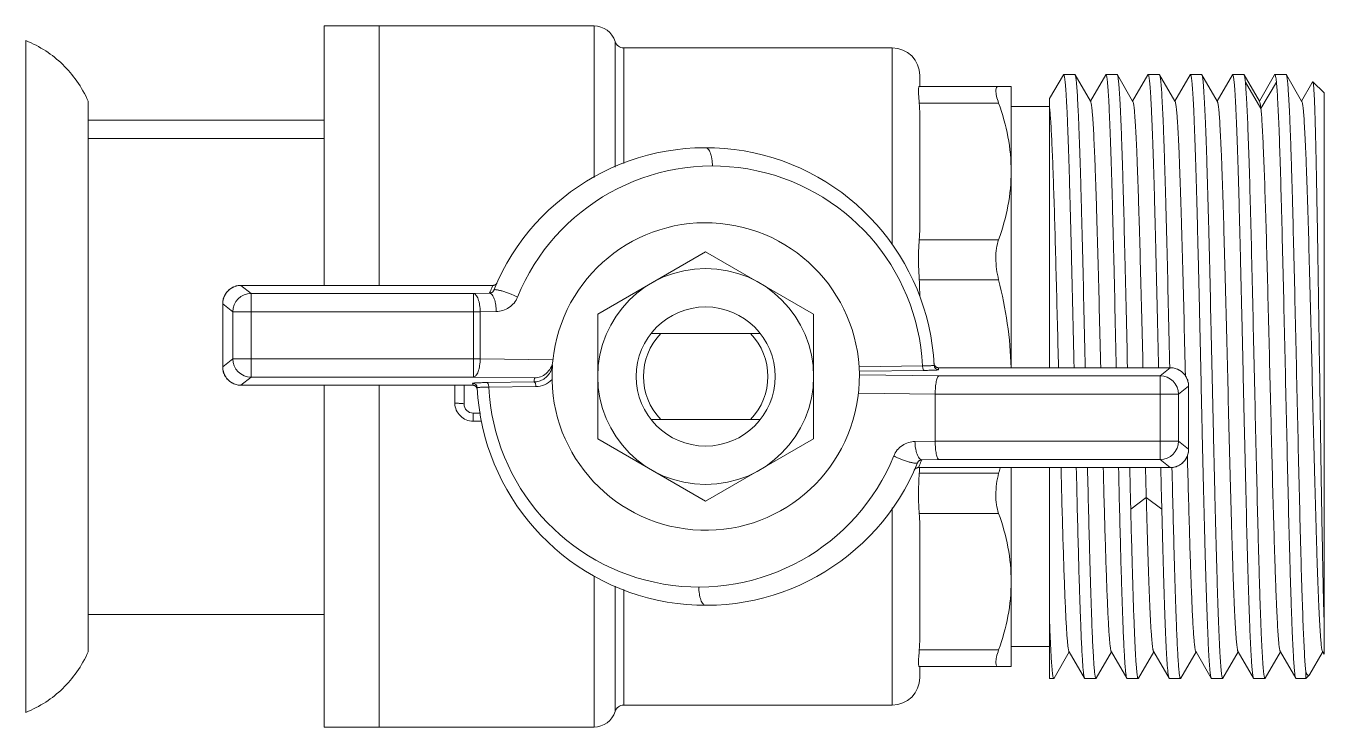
# Model space of a CAD drawing. Header units: millimetres. Extents: x 206 to 1899, y -454 to 296.
# Drawn here: x 659.373 to 663.807, y 51.866 to 54.26 of the extents above; entities that cross this region are included whole.
import ezdxf

# ---------------------------------------------------------------- set-up
doc = ezdxf.new("R2010")
doc.units = ezdxf.units.MM
doc.layers.add('细实线', color=7, linetype='Continuous', lineweight=15)

msp = doc.modelspace()

# ---------------------------------------------------------------- linework, layer by layer
at = {"layer": '细实线', "linetype": 'Continuous', "lineweight": 9}
for p, q in [((660.3914, 54.2596), (661.3133, 54.2596)), ((660.3914, 54.2596), (660.3914, 53.3739)), ((660.5789, 54.2596), (660.5789, 53.3739)), ((661.3133, 53.7423), (661.3133, 54.2596)), ((659.3727, 51.9159), (659.3727, 54.2096)), ((661.385, 53.778), (661.385, 54.2067)), ((661.4149, 54.1846), (662.3321, 54.1846)), ((661.4149, 54.1846), (661.4149, 53.7899)), ((662.3321, 53.5122), (662.3321, 54.1846)), ((662.4258, 54.0909), (662.4258, 54.0534)), ((662.9168, 54.0932), (662.8696, 54.0115)), ((662.9168, 54.0932), (662.9176, 54.094)), ((662.9176, 54.094), (662.9559, 54.094)), ((662.9567, 54.0932), (662.9559, 54.094)), ((663.0089, 54.003), (662.9567, 54.0932)), ((663.0611, 54.0932), (663.0089, 54.003)), ((663.0611, 54.0932), (663.062, 54.094)), ((663.062, 54.094), (663.1002, 54.094)), ((663.1011, 54.0932), (663.1002, 54.094)), ((663.1532, 54.003), (663.1011, 54.0932)), ((663.2054, 54.0932), (663.1532, 54.003)), ((663.2054, 54.0932), (663.2063, 54.094)), ((663.2063, 54.094), (663.2445, 54.094)), ((663.2454, 54.0932), (663.2445, 54.094)), ((663.2975, 54.003), (663.2454, 54.0932)), ((663.3497, 54.0932), (663.2975, 54.003)), ((663.3497, 54.0932), (663.3506, 54.094)), ((663.3506, 54.094), (663.3888, 54.094)), ((663.3897, 54.0932), (663.3888, 54.094)), ((663.4418, 54.003), (663.3897, 54.0932)), ((663.494, 54.0932), (663.4418, 54.003)), ((663.494, 54.0932), (663.4949, 54.094)), ((663.4949, 54.094), (663.5331, 54.094)), ((663.534, 54.0932), (663.5331, 54.094)), ((663.5862, 54.003), (663.534, 54.0932)), ((663.5914, 53.9779), (663.5383, 54.0674)), ((663.6383, 54.0932), (663.5862, 54.003)), ((663.6444, 54.0674), (663.5914, 53.9779)), ((663.6383, 54.0932), (663.6392, 54.094)), ((663.6392, 54.094), (663.6774, 54.094)), ((663.6783, 54.0932), (663.6774, 54.094)), ((663.7305, 54.003), (663.6783, 54.0932)), ((663.7657, 54.0639), (663.7305, 54.003)), ((663.7687, 54.0691), (663.7657, 54.0639)), ((663.7687, 54.0691), (663.7693, 54.0693)), ((663.8071, 54.0315), (663.7693, 54.0693)), ((662.4244, 54.0534), (662.7383, 54.0534)), ((662.7383, 54.0534), (662.7383, 53.0926)), ((662.8696, 53.0926), (662.8696, 54.0115)), ((663.8071, 54.0315), (663.8071, 52.1149)), ((659.5852, 54.0033), (659.5852, 52.1221)), ((662.6955, 53.9965), (662.4244, 53.9965)), ((662.7383, 53.9846), (662.8696, 53.9846)), ((663.0099, 54.0013), (663.0089, 54.003)), ((663.1542, 54.0013), (663.1532, 54.003)), ((663.2985, 54.0013), (663.2975, 54.003)), ((663.4428, 54.0013), (663.4418, 54.003)), ((663.5871, 54.0013), (663.5862, 54.003)), ((663.7314, 54.0013), (663.7305, 54.003)), ((660.3914, 53.9377), (659.5852, 53.9377)), ((662.4258, 53.9578), (662.4258, 53.5687)), ((660.3914, 53.8752), (659.5852, 53.8752)), ((662.6955, 53.5299), (662.4244, 53.5299)), ((661.3258, 53.2756), (661.6946, 53.4885)), ((661.6946, 53.4885), (662.0633, 53.2756)), ((662.6955, 53.3927), (662.4244, 53.3927)), ((660.9678, 53.3739), (660.1072, 53.3739)), ((660.1072, 53.3738), (660.1072, 53.3739)), ((660.9677, 53.3738), (660.1072, 53.3738)), ((660.1072, 53.3738), (660.1419, 53.3461)), ((660.1419, 53.3461), (660.9012, 53.3461)), ((660.1419, 53.3461), (660.1419, 53.0606)), ((660.9012, 53.3461), (660.9562, 53.3469)), ((660.9012, 53.0606), (660.9012, 53.3461)), ((660.9562, 53.3469), (660.9567, 53.348)), ((660.964, 53.3653), (660.9677, 53.3738)), ((660.9677, 53.3738), (660.9678, 53.3739)), ((660.982, 53.3831), (660.982, 53.3831)), ((660.0447, 53.3114), (660.0447, 53.3114)), ((660.0794, 53.2836), (660.0447, 53.3114)), ((660.0447, 53.3114), (660.0447, 53.0953)), ((660.0447, 53.3114), (660.0447, 53.0953)), ((660.0794, 53.2836), (660.9245, 53.2836)), ((660.0794, 53.1231), (660.0794, 53.2836)), ((660.9795, 53.2844), (660.9245, 53.2836)), ((660.9245, 53.2836), (660.9245, 53.1231)), ((661.3258, 52.8498), (661.3258, 53.2756)), ((662.0633, 53.2756), (662.0633, 52.8498)), ((661.8812, 53.2096), (661.5079, 53.2096)), ((660.0447, 53.0953), (660.0794, 53.1231)), ((660.0447, 53.0953), (660.0447, 53.0953)), ((660.0794, 53.1231), (660.9245, 53.1231)), ((660.9245, 53.1231), (661.1726, 53.1196)), ((662.2185, 53.0961), (662.4356, 53.0992)), ((662.4414, 53.0836), (662.2193, 53.0804)), ((662.476, 53.1015), (662.4745, 53.1073)), ((662.4745, 53.1073), (662.4745, 53.1073)), ((663.2819, 53.0926), (662.4901, 53.0926)), ((663.2819, 53.0926), (662.4901, 53.0926)), ((662.4901, 53.0926), (662.4901, 53.0926)), ((663.2472, 53.0648), (663.2819, 53.0926)), ((663.2819, 53.0926), (663.2819, 53.0926)), ((660.1419, 53.0606), (660.1072, 53.0329)), ((660.9012, 53.0606), (660.1419, 53.0606)), ((661.1099, 53.0577), (660.9012, 53.0606)), ((660.9478, 53.042), (661.1087, 53.0442)), ((662.2195, 53.0686), (662.4907, 53.0648)), ((662.4907, 53.0648), (663.2472, 53.0648)), ((663.2472, 52.7794), (663.2472, 53.0648)), ((660.1072, 53.0329), (660.899, 53.0329)), ((660.1072, 53.0329), (660.899, 53.0329)), ((660.1072, 53.0329), (660.1072, 53.0329)), ((660.3914, 53.0329), (660.3914, 51.8659)), ((660.5789, 53.0329), (660.5789, 51.8659)), ((660.838, 52.9714), (660.838, 53.0329)), ((660.8692, 53.0329), (660.8692, 52.969)), ((660.899, 53.0329), (660.899, 53.0329)), ((660.9131, 53.0239), (660.9146, 53.0182)), ((660.9146, 53.0181), (660.9146, 53.0181)), ((661.1145, 53.0286), (660.9536, 53.0263)), ((662.4787, 53.0022), (662.2165, 53.0059)), ((663.3097, 53.0024), (662.4787, 53.0024)), ((662.4787, 53.0022), (662.4787, 52.842)), ((663.3444, 53.0301), (663.3097, 53.0024)), ((663.3097, 53.0024), (663.3097, 52.8418)), ((663.3444, 53.0301), (663.3444, 53.0301)), ((663.3444, 52.8141), (663.3444, 53.0301)), ((663.3444, 52.8141), (663.3444, 53.0301)), ((660.9005, 52.9377), (660.9249, 52.9377)), ((660.9005, 52.9377), (660.9005, 52.9105)), ((660.9283, 52.9105), (660.9005, 52.9105)), ((661.5079, 52.9159), (661.8812, 52.9159)), ((661.6946, 52.6369), (661.3258, 52.8498)), ((662.0633, 52.8498), (661.6946, 52.6369)), ((662.4097, 52.841), (662.4787, 52.842)), ((662.4787, 52.8418), (663.3097, 52.8418)), ((663.3097, 52.8418), (663.3444, 52.8141)), ((663.3444, 52.8141), (663.3444, 52.8141)), ((662.4329, 52.7786), (662.4324, 52.7775)), ((662.4907, 52.7794), (662.4329, 52.7786)), ((663.2472, 52.7794), (662.4907, 52.7794)), ((663.2819, 52.7516), (663.2472, 52.7794)), ((662.4071, 52.7424), (662.4071, 52.7424)), ((662.4252, 52.7602), (662.4214, 52.7516)), ((662.4214, 52.7516), (663.2819, 52.7516)), ((662.4214, 52.7516), (663.2819, 52.7516)), ((662.4214, 52.7516), (662.4214, 52.7516)), ((662.4244, 52.7328), (662.6955, 52.7328)), ((662.4252, 52.7515), (662.4252, 52.7507)), ((662.4252, 52.7515), (662.4252, 52.7507)), ((662.7383, 52.7516), (662.7383, 52.0721)), ((662.8696, 52.0315), (662.8696, 52.7516)), ((663.2819, 52.7516), (663.2819, 52.7516)), ((663.1997, 52.65), (663.1467, 52.6097)), ((663.2528, 52.6097), (663.1997, 52.65)), ((662.3321, 51.9409), (662.3321, 52.6146)), ((662.6955, 52.5955), (662.4244, 52.5955)), ((662.4258, 52.5568), (662.4258, 52.1677)), ((661.3133, 51.8659), (661.3133, 52.3811)), ((661.385, 51.9188), (661.385, 52.3472)), ((661.4149, 52.3355), (661.4149, 51.9409)), ((659.5852, 52.2502), (660.3914, 52.2502)), ((662.6955, 52.129), (662.4244, 52.129)), ((662.8696, 52.1409), (662.7383, 52.1409)), ((662.8732, 52.1385), (662.873, 52.1407)), ((662.8846, 52.0323), (662.9368, 52.1225)), ((662.9358, 52.1242), (662.9368, 52.1225)), ((662.9368, 52.1225), (662.9889, 52.0323)), ((663.0289, 52.0323), (663.0811, 52.1225)), ((663.0801, 52.1242), (663.0811, 52.1225)), ((663.0811, 52.1225), (663.1332, 52.0323)), ((663.1732, 52.0323), (663.2254, 52.1225)), ((663.2244, 52.1242), (663.2254, 52.1225)), ((663.2254, 52.1225), (663.2775, 52.0323)), ((663.3175, 52.0323), (663.3697, 52.1225)), ((663.3687, 52.1242), (663.3697, 52.1225)), ((663.3697, 52.1225), (663.4218, 52.0323)), ((663.4618, 52.0323), (663.514, 52.1225)), ((663.513, 52.1242), (663.514, 52.1225)), ((663.514, 52.1225), (663.5662, 52.0323)), ((663.6062, 52.0323), (663.6583, 52.1225)), ((663.6573, 52.1242), (663.6583, 52.1225)), ((663.6583, 52.1225), (663.7105, 52.0323)), ((663.7586, 52.0463), (663.8004, 52.1187)), ((663.8004, 52.1187), (663.8026, 52.1225)), ((663.8017, 52.1242), (663.8071, 52.1149)), ((662.7383, 52.0721), (662.4244, 52.0721)), ((662.4258, 52.0721), (662.4258, 52.0346)), ((662.8696, 52.0315), (662.8837, 52.0315)), ((662.8846, 52.0323), (662.8837, 52.0315)), ((662.9889, 52.0323), (662.9898, 52.0315)), ((663.028, 52.0315), (662.9898, 52.0315)), ((663.0289, 52.0323), (663.028, 52.0315)), ((663.1332, 52.0323), (663.1341, 52.0315)), ((663.1723, 52.0315), (663.1341, 52.0315)), ((663.1732, 52.0323), (663.1723, 52.0315)), ((663.2775, 52.0323), (663.2784, 52.0315)), ((663.3166, 52.0315), (663.2784, 52.0315)), ((663.3175, 52.0323), (663.3166, 52.0315)), ((663.4218, 52.0323), (663.4227, 52.0315)), ((663.461, 52.0315), (663.4227, 52.0315)), ((663.4618, 52.0323), (663.461, 52.0315)), ((663.5662, 52.0323), (663.567, 52.0315)), ((663.6053, 52.0315), (663.567, 52.0315)), ((663.6062, 52.0323), (663.6053, 52.0315)), ((663.7105, 52.0323), (663.7114, 52.0315)), ((663.7114, 52.0315), (663.7446, 52.0315)), ((663.7446, 52.0315), (663.7446, 52.0561)), ((663.7564, 52.0434), (663.7446, 52.0315)), ((663.7586, 52.0463), (663.7564, 52.0434)), ((662.3321, 51.9409), (661.4149, 51.9409)), ((660.3914, 51.8659), (661.3133, 51.8659))]:
    msp.add_line(p, q, dxfattribs=at)
for points in [[(660.1072, 53.3739), (660.0987, 53.3733), (660.0833, 53.3691), (660.0693, 53.3611), (660.0578, 53.3497), (660.0497, 53.3358), (660.0454, 53.3204), (660.0447, 53.3114)], [(660.982, 53.3831), (660.9785, 53.3782), (660.9734, 53.3749), (660.9678, 53.3739)], [(660.0447, 53.0953), (660.0453, 53.0869), (660.0494, 53.0715), (660.0575, 53.0575), (660.0689, 53.046), (660.0828, 53.0378), (660.0981, 53.0335), (660.1072, 53.0329)], [(662.4901, 53.0926), (662.4846, 53.0936), (662.4795, 53.0968), (662.476, 53.1015)], [(663.3444, 53.0301), (663.3438, 53.0386), (663.3397, 53.054), (663.3316, 53.068), (663.3203, 53.0795), (663.3064, 53.0876), (663.291, 53.092), (663.2819, 53.0926)], [(660.899, 53.0329), (660.9045, 53.0318), (660.9096, 53.0287), (660.9131, 53.0239)], [(663.2819, 52.7516), (663.2904, 52.7522), (663.3058, 52.7563), (663.3198, 52.7644), (663.3313, 52.7758), (663.3394, 52.7897), (663.3438, 52.805), (663.3444, 52.8141)], [(662.4071, 52.7424), (662.4106, 52.7473), (662.4157, 52.7505), (662.4214, 52.7516)]]:
    msp.add_lwpolyline(points, dxfattribs=at)
for radius in [0.3688, 0.2375]:
    msp.add_circle((661.6946, 53.0627), radius, dxfattribs=at)
for centre, radius, start, end in [((661.3133, 54.1846), 0.075, 17.1046, 90), ((661.4149, 54.2159), 0.0312, 197.1046, 270), ((662.3321, 54.0909), 0.0938, 0, 90), ((661.6946, 53.0627), 0.7812, 2.8027, 157.8184), ((661.7178, 53.0627), 0.7188, 2.9055, 157.8183), ((661.6946, 53.0627), 0.525, 175.5961, 174.2452), ((660.1072, 53.3114), 0.0624, 146.4884, 153.1506), ((660.1074, 53.3112), 0.0627, 138.2686, 146.4826), ((660.1071, 53.3114), 0.0624, 131.5333, 138.259), ((660.1074, 53.3112), 0.0627, 123.3524, 131.5249), ((660.1072, 53.3114), 0.0624, 116.5983, 123.3455), ((660.1073, 53.3112), 0.0626, 108.4489, 116.5905), ((660.142, 53.2835), 0.0626, 90.1139, 179.9072), ((660.1072, 53.3115), 0.0624, 101.6606, 108.4375), ((660.1073, 53.3111), 0.0628, 90.073, 101.6579), ((661.6945, 53.0471), 0.7968, 156.4675, 157.8185), ((660.9677, 53.3895), 0.0157, 270.0226, 281.6998), ((660.9677, 53.3896), 0.0157, 281.6652, 291.3687), ((660.1075, 53.3113), 0.0628, 168.0407, 179.9267), ((660.1071, 53.3114), 0.0624, 161.4085, 168.0359), ((660.1073, 53.3113), 0.0626, 153.1593, 161.3984), ((661.6946, 53.0627), 0.2122, 136.1959, 223.8041), ((661.6946, 53.0627), 0.2122, 316.1959, 43.8041), ((660.1075, 53.0954), 0.0628, 180.0732, 191.7176), ((660.1071, 53.0953), 0.0624, 191.7205, 198.3667), ((660.142, 53.1232), 0.0626, 180.0928, 269.8862), ((661.1078, 53.108), 0.0635, 334.9398, 355.5451), ((662.4905, 53.1017), 0.0156, 182.8203, 270.0215), ((662.49, 53.1081), 0.0155, 204.9163, 208.5376), ((662.4902, 53.1083), 0.0157, 208.5912, 227.0456), ((662.4901, 53.1082), 0.0156, 227.1155, 231.9619), ((662.4902, 53.1083), 0.0157, 231.9797, 248.9418), ((662.4902, 53.1084), 0.0158, 249.0602, 262.2297), ((662.4901, 53.1082), 0.0156, 262.2128, 269.9791), ((661.6949, 53.0471), 0.7966, 2.8024, 3.2716), ((663.2818, 53.0298), 0.0628, 78.098, 89.9269), ((663.2819, 53.0302), 0.0624, 71.3352, 78.0934), ((663.2818, 53.03), 0.0626, 63.1933, 71.3252), ((663.2819, 53.0301), 0.0624, 56.4475, 63.1846), ((663.2817, 53.0299), 0.0627, 48.2662, 56.4417), ((660.1073, 53.0954), 0.0626, 198.3781, 206.6263), ((660.1072, 53.0953), 0.0624, 206.6342, 213.3057), ((660.1074, 53.0955), 0.0627, 213.3126, 221.5229), ((660.1071, 53.0953), 0.0624, 221.5313, 228.2566), ((660.1074, 53.0956), 0.0627, 228.2662, 236.4417), ((660.1072, 53.0953), 0.0624, 236.4475, 243.1846), ((660.1073, 53.0955), 0.0626, 243.1933, 251.3252), ((660.1072, 53.0952), 0.0624, 251.3352, 258.0934), ((660.8986, 53.0238), 0.0156, 2.8176, 90.0215), ((661.6942, 53.0783), 0.7966, 182.7997, 183.2716), ((661.6946, 53.0003), 0.5875, 174.3896, 175.7118), ((663.2471, 53.0023), 0.0626, 0.0928, 89.8862), ((663.282, 53.0302), 0.0624, 41.5313, 48.2566), ((663.2817, 53.03), 0.0627, 33.3126, 41.5229), ((663.2819, 53.0301), 0.0624, 26.6342, 33.3057), ((663.2818, 53.0301), 0.0626, 18.3781, 26.6263), ((663.282, 53.0301), 0.0624, 11.7205, 18.3667), ((663.2816, 53.0301), 0.0628, 0.0732, 11.7176), ((660.1073, 53.0956), 0.0628, 258.098, 269.9269), ((660.899, 53.0173), 0.0156, 82.2128, 89.9791), ((660.899, 53.0171), 0.0158, 69.0602, 82.2297), ((660.899, 53.0172), 0.0157, 51.9797, 68.9418), ((660.899, 53.0173), 0.0156, 47.1155, 51.9619), ((660.8989, 53.0172), 0.0157, 28.5912, 47.0456), ((660.8991, 53.0173), 0.0155, 25.1929, 28.5373), ((661.6946, 53.0627), 0.7812, 182.8, 337.8159), ((661.6714, 53.0627), 0.7188, 182.9024, 337.8157), ((660.9005, 52.969), 0.0312, 180, 270), ((663.2471, 52.8419), 0.0626, 270.1139, 359.9072), ((663.2816, 52.8142), 0.0628, 348.0407, 359.9267), ((661.6946, 53.0783), 0.7968, 336.4666, 337.8159), ((663.282, 52.814), 0.0624, 311.5333, 318.259), ((663.2817, 52.8143), 0.0627, 318.2686, 326.4826), ((663.2819, 52.8141), 0.0624, 326.4884, 333.1506), ((663.2818, 52.8142), 0.0626, 333.1593, 341.3984), ((663.282, 52.8141), 0.0624, 341.4085, 348.0359), ((662.4214, 52.7359), 0.0157, 101.6652, 111.3687), ((662.4214, 52.736), 0.0157, 90.0226, 101.6998), ((661.5552, 52.7796), 0.8705, 356.9201, 358.0997), ((661.1801, 53.1159), 1.5631, 345.8125, 346.5164), ((663.2818, 52.8144), 0.0628, 270.073, 281.6579), ((663.2819, 52.814), 0.0624, 281.6606, 288.4375), ((663.2818, 52.8142), 0.0626, 288.4489, 296.5905), ((663.2819, 52.8141), 0.0624, 296.5983, 303.3455), ((663.2817, 52.8143), 0.0627, 303.3524, 311.5249), ((662.3321, 52.0346), 0.0938, 270, 0), ((661.4149, 51.9096), 0.0312, 90, 162.8954), ((661.3133, 51.9409), 0.075, 270, 342.8954)]:
    msp.add_arc(centre, radius, start, end, dxfattribs=at)
for points, knots in [([(659.5852, 54.0034), (659.5743, 54.027), (659.5491, 54.0716), (659.5001, 54.1298), (659.441, 54.1768), (659.3962, 54.1999), (659.3727, 54.2096)], [0, 0, 0, 0, 0.25758, 0.504042, 0.748427, 1, 1, 1, 1]), ([(662.9176, 54.094), (662.9178, 54.094), (662.9184, 54.0936), (662.9192, 54.092), (662.9201, 54.0884), (662.9211, 54.0825), (662.9222, 54.0741), (662.9233, 54.0634), (662.9244, 54.0504), (662.9255, 54.0351), (662.927, 54.0103), (662.9289, 53.9738), (662.9311, 53.9237), (662.9333, 53.8657), (662.9355, 53.8002), (662.9376, 53.7278), (662.9398, 53.6493), (662.942, 53.5654), (662.945, 53.4448), (662.9487, 53.2868), (662.9516, 53.1583), (662.9531, 53.0927)], [0, 0, 0, 0, 0.000627, 0.001679, 0.005423, 0.011477, 0.019866, 0.030582, 0.043603, 0.058907, 0.076459, 0.118138, 0.168266, 0.226376, 0.291934, 0.364334, 0.442903, 0.526916, 0.615591, 0.803609, 1, 1, 1, 1]), ([(662.9913, 53.0927), (662.9898, 53.1567), (662.987, 53.2821), (662.9828, 53.4641), (662.9792, 53.6081), (662.9763, 53.7146), (662.9741, 53.7863), (662.972, 53.8517), (662.9698, 53.91), (662.9677, 53.961), (662.9656, 54.0039), (662.9638, 54.0346), (662.9622, 54.0549), (662.9612, 54.0669), (662.9601, 54.0767), (662.9591, 54.0842), (662.9581, 54.0895), (662.9573, 54.0923), (662.9567, 54.0932)], [0, 0, 0, 0, 0.191779, 0.375758, 0.545466, 0.623077, 0.694933, 0.7604, 0.818905, 0.869932, 0.913032, 0.947835, 0.962026, 0.974038, 0.983849, 0.99144, 0.996812, 1, 1, 1, 1]), ([(663.062, 54.094), (663.0622, 54.094), (663.0627, 54.0936), (663.0635, 54.092), (663.0644, 54.0884), (663.0654, 54.0825), (663.0665, 54.0741), (663.0676, 54.0634), (663.0687, 54.0504), (663.0698, 54.0351), (663.0713, 54.0103), (663.0732, 53.9738), (663.0754, 53.9237), (663.0776, 53.8657), (663.0798, 53.8002), (663.082, 53.7278), (663.0842, 53.6493), (663.0864, 53.5654), (663.0893, 53.4448), (663.093, 53.2868), (663.0959, 53.1583), (663.0974, 53.0927)], [0, 0, 0, 0, 0.000627, 0.001679, 0.005423, 0.011477, 0.019866, 0.030582, 0.043603, 0.058907, 0.076459, 0.118138, 0.168266, 0.226376, 0.291934, 0.364334, 0.442903, 0.526916, 0.615591, 0.803609, 1, 1, 1, 1]), ([(663.1356, 53.0927), (663.1342, 53.1567), (663.1314, 53.2821), (663.1271, 53.4641), (663.1235, 53.6081), (663.1206, 53.7146), (663.1184, 53.7863), (663.1163, 53.8517), (663.1142, 53.91), (663.112, 53.9609), (663.1099, 54.0039), (663.1081, 54.0346), (663.1065, 54.0549), (663.1055, 54.0669), (663.1044, 54.0767), (663.1034, 54.0842), (663.1024, 54.0895), (663.1016, 54.0923), (663.1011, 54.0932)], [0, 0, 0, 0, 0.191778, 0.375757, 0.545465, 0.623075, 0.694932, 0.7604, 0.818905, 0.869931, 0.913032, 0.947835, 0.962026, 0.974038, 0.983849, 0.99144, 0.996812, 1, 1, 1, 1]), ([(663.2063, 54.094), (663.2065, 54.094), (663.207, 54.0936), (663.2078, 54.092), (663.2087, 54.0884), (663.2098, 54.0825), (663.2108, 54.0741), (663.2119, 54.0634), (663.213, 54.0504), (663.2141, 54.0351), (663.2156, 54.0103), (663.2175, 53.9738), (663.2197, 53.9237), (663.2219, 53.8657), (663.2241, 53.8002), (663.2263, 53.7278), (663.2285, 53.6493), (663.2307, 53.5653), (663.2337, 53.4448), (663.2373, 53.2867), (663.2402, 53.1583), (663.2417, 53.0927)], [0, 0, 0, 0, 0.000627, 0.001679, 0.005423, 0.011477, 0.019866, 0.030582, 0.043604, 0.058907, 0.07646, 0.118139, 0.168266, 0.226377, 0.291935, 0.364336, 0.442905, 0.526917, 0.615593, 0.803611, 1, 1, 1, 1]), ([(663.2799, 53.0926), (663.2785, 53.1566), (663.2757, 53.2821), (663.2714, 53.4641), (663.2678, 53.6081), (663.2649, 53.7146), (663.2627, 53.7863), (663.2606, 53.8516), (663.2585, 53.91), (663.2563, 53.9609), (663.2542, 54.0039), (663.2524, 54.0346), (663.2509, 54.0549), (663.2498, 54.0669), (663.2487, 54.0767), (663.2477, 54.0842), (663.2467, 54.0895), (663.2459, 54.0923), (663.2454, 54.0932)], [0, 0, 0, 0, 0.191777, 0.375755, 0.545463, 0.623074, 0.694931, 0.760399, 0.818904, 0.869931, 0.913032, 0.947835, 0.962026, 0.974038, 0.983849, 0.99144, 0.996812, 1, 1, 1, 1]), ([(663.3506, 54.094), (663.3508, 54.094), (663.3513, 54.0936), (663.3521, 54.092), (663.353, 54.0884), (663.3541, 54.0823), (663.3552, 54.0739), (663.3563, 54.0631), (663.3573, 54.0499), (663.3584, 54.0344), (663.36, 54.0092), (663.3619, 53.9723), (663.3641, 53.9216), (663.3663, 53.8629), (663.3685, 53.7966), (663.3707, 53.7235), (663.3729, 53.6441), (663.3751, 53.5593), (663.3781, 53.4377), (663.3818, 53.2782), (663.3862, 53.0824), (663.3906, 52.8858), (663.395, 52.6958), (663.3987, 52.5449), (663.4017, 52.4328), (663.4039, 52.3571), (663.4061, 52.2881), (663.4083, 52.2263), (663.4105, 52.1723), (663.4127, 52.1268), (663.4146, 52.0942), (663.4162, 52.0727), (663.4173, 52.06), (663.4184, 52.0497), (663.4194, 52.0417), (663.4205, 52.0362), (663.4213, 52.0332), (663.4218, 52.0323)], [0, 0, 0, 0, 0.000307, 0.000824, 0.002665, 0.005642, 0.009768, 0.015039, 0.021443, 0.02897, 0.037602, 0.058097, 0.082742, 0.111304, 0.143518, 0.179082, 0.21766, 0.258893, 0.302393, 0.394541, 0.490652, 0.587125, 0.680343, 0.766814, 0.806494, 0.843299, 0.876883, 0.906933, 0.933165, 0.955337, 0.973241, 0.98054, 0.986714, 0.991751, 0.995643, 0.998386, 1, 1, 1, 1]), ([(663.461, 52.0315), (663.4607, 52.0315), (663.4602, 52.0319), (663.4594, 52.0335), (663.4585, 52.0371), (663.4574, 52.0431), (663.4564, 52.0516), (663.4553, 52.0624), (663.4542, 52.0756), (663.4531, 52.0911), (663.4515, 52.1162), (663.4496, 52.1532), (663.4474, 52.2039), (663.4452, 52.2626), (663.443, 52.3288), (663.4408, 52.402), (663.4386, 52.4813), (663.4364, 52.5661), (663.4334, 52.6878), (663.4297, 52.8472), (663.4253, 53.0431), (663.4209, 53.2397), (663.4166, 53.4296), (663.4129, 53.5805), (663.4098, 53.6926), (663.4076, 53.7683), (663.4054, 53.8374), (663.4032, 53.8992), (663.401, 53.9531), (663.3988, 53.9987), (663.3969, 54.0312), (663.3953, 54.0528), (663.3943, 54.0655), (663.3932, 54.0758), (663.3921, 54.0838), (663.391, 54.0893), (663.3902, 54.0923), (663.3897, 54.0932)], [0, 0, 0, 0, 0.000307, 0.000824, 0.002665, 0.005642, 0.009768, 0.015039, 0.021443, 0.02897, 0.037602, 0.058097, 0.082742, 0.111304, 0.143518, 0.179082, 0.21766, 0.258893, 0.302393, 0.394541, 0.490652, 0.587125, 0.680343, 0.766814, 0.806494, 0.843299, 0.876883, 0.906933, 0.933165, 0.955337, 0.973241, 0.98054, 0.986714, 0.991751, 0.995643, 0.998386, 1, 1, 1, 1]), ([(663.4949, 54.094), (663.4951, 54.094), (663.4956, 54.0936), (663.4964, 54.092), (663.4974, 54.0884), (663.4984, 54.0823), (663.4995, 54.0739), (663.5006, 54.0631), (663.5017, 54.0499), (663.5028, 54.0344), (663.5043, 54.0092), (663.5062, 53.9723), (663.5084, 53.9216), (663.5106, 53.8629), (663.5128, 53.7966), (663.515, 53.7235), (663.5172, 53.6441), (663.5194, 53.5593), (663.5225, 53.4377), (663.5262, 53.2782), (663.5305, 53.0824), (663.5349, 52.8858), (663.5393, 52.6958), (663.543, 52.5449), (663.546, 52.4328), (663.5482, 52.3571), (663.5504, 52.2881), (663.5526, 52.2263), (663.5548, 52.1723), (663.557, 52.1268), (663.5589, 52.0942), (663.5605, 52.0727), (663.5616, 52.06), (663.5627, 52.0497), (663.5637, 52.0417), (663.5648, 52.0362), (663.5656, 52.0332), (663.5662, 52.0323)], [0, 0, 0, 0, 0.000307, 0.000824, 0.002665, 0.005642, 0.009768, 0.015039, 0.021443, 0.02897, 0.037602, 0.058097, 0.082742, 0.111304, 0.143518, 0.179082, 0.21766, 0.258893, 0.302393, 0.394541, 0.490652, 0.587125, 0.680343, 0.766814, 0.806494, 0.843299, 0.876883, 0.906933, 0.933165, 0.955337, 0.973241, 0.98054, 0.986714, 0.991751, 0.995643, 0.998386, 1, 1, 1, 1]), ([(663.5383, 54.0674), (663.538, 54.0707), (663.5374, 54.0765), (663.5364, 54.0842), (663.5353, 54.0895), (663.5345, 54.0923), (663.534, 54.0932)], [0, 0, 0, 0, 0.37806, 0.670601, 0.877463, 1, 1, 1, 1]), ([(663.6053, 52.0315), (663.6051, 52.0315), (663.6046, 52.0318), (663.6038, 52.0333), (663.603, 52.0364), (663.602, 52.0418), (663.601, 52.0492), (663.5999, 52.0588), (663.5989, 52.0704), (663.5979, 52.0841), (663.5964, 52.1064), (663.5946, 52.1391), (663.5926, 52.1841), (663.5905, 52.2363), (663.5884, 52.2954), (663.5864, 52.3608), (663.5843, 52.4321), (663.5822, 52.5086), (663.5794, 52.6192), (663.5759, 52.7654), (663.5718, 52.947), (663.5676, 53.1325), (663.5635, 53.3156), (663.5594, 53.4904), (663.5553, 53.651), (663.5513, 53.7922), (663.5472, 53.9092), (663.5437, 53.9899), (663.5407, 54.0394), (663.5392, 54.059), (663.5383, 54.0674)], [0, 0, 0, 0, 0.000288, 0.000758, 0.002412, 0.005078, 0.008771, 0.013487, 0.019219, 0.025959, 0.033692, 0.052075, 0.07422, 0.099944, 0.129037, 0.161256, 0.196337, 0.233988, 0.273898, 0.359158, 0.449297, 0.541334, 0.632228, 0.718972, 0.798699, 0.868773, 0.92688, 0.971104, 0.98754, 1, 1, 1, 1]), ([(663.6392, 54.094), (663.6395, 54.094), (663.6401, 54.0934), (663.641, 54.0912), (663.6421, 54.0862), (663.6433, 54.078), (663.644, 54.0713), (663.6444, 54.0674)], [0, 0, 0, 0, 0.028252, 0.079682, 0.267949, 0.574615, 1, 1, 1, 1]), ([(663.6444, 54.0674), (663.6452, 54.0591), (663.6468, 54.0399), (663.6497, 53.9912), (663.6532, 53.9122), (663.6572, 53.7975), (663.6612, 53.6592), (663.6652, 53.5016), (663.6693, 53.3299), (663.6734, 53.1496), (663.6774, 52.9665), (663.6815, 52.7865), (663.6855, 52.6154), (663.689, 52.4809), (663.6918, 52.3819), (663.6939, 52.3155), (663.6959, 52.2551), (663.6979, 52.2012), (663.7, 52.1542), (663.702, 52.1146), (663.7038, 52.0864), (663.7052, 52.0677), (663.7062, 52.0566), (663.7073, 52.0476), (663.7082, 52.0406), (663.7092, 52.0357), (663.71, 52.0331), (663.7105, 52.0323)], [0, 0, 0, 0, 0.012276, 0.028428, 0.071806, 0.128755, 0.197446, 0.27567, 0.360909, 0.450419, 0.541319, 0.63068, 0.715627, 0.793424, 0.828848, 0.861569, 0.891321, 0.917868, 0.940993, 0.960515, 0.976275, 0.982706, 0.988153, 0.992608, 0.996065, 0.998524, 1, 1, 1, 1]), ([(663.7446, 52.0561), (663.7437, 52.0641), (663.7422, 52.0829), (663.7392, 52.1308), (663.7357, 52.2091), (663.7318, 52.323), (663.7277, 52.461), (663.7237, 52.6184), (663.7196, 52.7902), (663.7155, 52.9709), (663.7115, 53.1545), (663.7074, 53.3352), (663.7033, 53.507), (663.6999, 53.6422), (663.697, 53.7417), (663.695, 53.8085), (663.6929, 53.8692), (663.6909, 53.9234), (663.6888, 53.9706), (663.6868, 54.0104), (663.685, 54.0388), (663.6836, 54.0576), (663.6826, 54.0687), (663.6815, 54.0778), (663.6806, 54.0848), (663.6796, 54.0897), (663.6788, 54.0923), (663.6783, 54.0932)], [0, 0, 0, 0, 0.011929, 0.027764, 0.070604, 0.12715, 0.195576, 0.273668, 0.358897, 0.448505, 0.539588, 0.629196, 0.714426, 0.79252, 0.828088, 0.860947, 0.89083, 0.917495, 0.940727, 0.960337, 0.976171, 0.982631, 0.988103, 0.992578, 0.99605, 0.998518, 1, 1, 1, 1]), ([(663.7693, 54.0693), (663.7694, 54.0692), (663.7696, 54.0687), (663.77, 54.0672), (663.7705, 54.0644), (663.7711, 54.0599), (663.7716, 54.0537), (663.7722, 54.046), (663.7728, 54.0367), (663.7734, 54.0259), (663.7742, 54.0084), (663.7752, 53.9828), (663.7763, 53.9478), (663.7775, 53.9071), (663.7786, 53.861), (663.7798, 53.8099), (663.781, 53.7539), (663.7821, 53.6936), (663.7837, 53.6054), (663.7857, 53.4873), (663.788, 53.3383), (663.7904, 53.1825), (663.7927, 53.0238), (663.795, 52.8667), (663.7981, 52.6719), (663.8011, 52.4925), (663.8044, 52.3335), (663.8061, 52.2653), (663.8071, 52.2346)], [0, 0, 0, 0, 0.000309, 0.000818, 0.002467, 0.004973, 0.008334, 0.012551, 0.017618, 0.023527, 0.03027, 0.046218, 0.065363, 0.087587, 0.112752, 0.140698, 0.171249, 0.204209, 0.239368, 0.315362, 0.397266, 0.482946, 0.570152, 0.656578, 0.739921, 0.888544, 0.949789, 1, 1, 1, 1]), ([(662.4244, 54.0534), (662.424, 54.0534), (662.4233, 54.0524), (662.4228, 54.0511), (662.4221, 54.0486), (662.4216, 54.0443), (662.4215, 54.0405), (662.4215, 54.0383)], [0, 0, 0, 0, 0.091409, 0.173498, 0.282657, 0.584801, 1, 1, 1, 1]), ([(662.4215, 54.0383), (662.4215, 54.0356), (662.4218, 54.0296), (662.4224, 54.0199), (662.4233, 54.0087), (662.4241, 54.0007), (662.4244, 53.9965)], [0, 0, 0, 0, 0.19404, 0.426979, 0.696532, 1, 1, 1, 1]), ([(662.6955, 53.9965), (662.6927, 54.0044), (662.6891, 54.0155), (662.6864, 54.0297), (662.6856, 54.038), (662.6861, 54.0446), (662.6878, 54.0496), (662.6912, 54.0528), (662.6941, 54.0534), (662.6955, 54.0534)], [0, 0, 0, 0, 0.396035, 0.554921, 0.685547, 0.788364, 0.867328, 0.932406, 1, 1, 1, 1]), ([(662.7383, 53.7632), (662.7383, 53.8026), (662.7306, 53.8821), (662.709, 53.9588), (662.6955, 53.9965)], [0, 0, 0, 0, 0.496082, 1, 1, 1, 1]), ([(662.8696, 53.9803), (662.8703, 53.9737), (662.8717, 53.9585), (662.8744, 53.9201), (662.8776, 53.8579), (662.8813, 53.7674), (662.885, 53.6576), (662.8887, 53.5317), (662.8938, 53.3415), (662.8975, 53.1938), (662.8999, 53.0927)], [0, 0, 0, 0, 0.022348, 0.051587, 0.12989, 0.232813, 0.357563, 0.500746, 0.65846, 1, 1, 1, 1]), ([(663.0099, 54.0013), (663.0104, 54.0004), (663.0112, 53.9977), (663.0122, 53.9928), (663.0132, 53.9858), (663.0143, 53.9768), (663.0153, 53.9659), (663.0169, 53.9473), (663.0187, 53.9193), (663.0208, 53.8802), (663.0229, 53.8339), (663.025, 53.7809), (663.0272, 53.7216), (663.0293, 53.6565), (663.0322, 53.5599), (663.0358, 53.4294), (663.04, 53.2644), (663.0428, 53.1507), (663.0443, 53.0926)], [0, 0, 0, 0, 0.003383, 0.008932, 0.01668, 0.026628, 0.038764, 0.053065, 0.088034, 0.131247, 0.18233, 0.240838, 0.306265, 0.378037, 0.455531, 0.624929, 0.808552, 1, 1, 1, 1]), ([(663.1542, 54.0013), (663.1547, 54.0004), (663.1555, 53.9977), (663.1565, 53.9928), (663.1575, 53.9858), (663.1586, 53.9768), (663.1596, 53.9659), (663.1612, 53.9473), (663.163, 53.9193), (663.1651, 53.8802), (663.1672, 53.8339), (663.1693, 53.7809), (663.1715, 53.7216), (663.1736, 53.6565), (663.1765, 53.5599), (663.1801, 53.4294), (663.1844, 53.2644), (663.1871, 53.1507), (663.1886, 53.0926)], [0, 0, 0, 0, 0.003383, 0.008931, 0.01668, 0.026628, 0.038764, 0.053066, 0.088035, 0.131249, 0.182331, 0.24084, 0.306266, 0.378038, 0.455532, 0.62493, 0.808555, 1, 1, 1, 1]), ([(663.2985, 54.0013), (663.299, 54.0004), (663.2998, 53.9976), (663.3009, 53.9925), (663.3019, 53.9853), (663.303, 53.976), (663.3041, 53.9646), (663.3056, 53.9454), (663.3075, 53.9164), (663.3096, 53.8758), (663.3118, 53.8278), (663.314, 53.7729), (663.3161, 53.7115), (663.3183, 53.6442), (663.3213, 53.5445), (663.325, 53.4101), (663.3293, 53.2406), (663.3321, 53.124), (663.3336, 53.0646)], [0, 0, 0, 0, 0.003368, 0.008923, 0.016699, 0.026693, 0.038894, 0.053277, 0.088455, 0.131926, 0.183296, 0.242102, 0.307814, 0.379831, 0.457504, 0.626943, 0.809988, 1, 1, 1, 1]), ([(663.4428, 54.0013), (663.4433, 54.0004), (663.4441, 53.9976), (663.4452, 53.9925), (663.4462, 53.9853), (663.4473, 53.976), (663.4484, 53.9645), (663.4499, 53.9453), (663.4518, 53.9162), (663.454, 53.8755), (663.4561, 53.8274), (663.4583, 53.7723), (663.4605, 53.7108), (663.4626, 53.6434), (663.4656, 53.5434), (663.4693, 53.4088), (663.4736, 53.239), (663.4779, 53.0627), (663.4822, 52.8865), (663.4865, 52.7167), (663.4902, 52.582), (663.4932, 52.4821), (663.4954, 52.4147), (663.4975, 52.3531), (663.4997, 52.2981), (663.5019, 52.25), (663.504, 52.2093), (663.5059, 52.1802), (663.5075, 52.1609), (663.5085, 52.1495), (663.5096, 52.1402), (663.5107, 52.1329), (663.5117, 52.1278), (663.5125, 52.1251), (663.513, 52.1242)], [0, 0, 0, 0, 0.001684, 0.004461, 0.00835, 0.013349, 0.019452, 0.026646, 0.044243, 0.065987, 0.091682, 0.121095, 0.153961, 0.189978, 0.22882, 0.313541, 0.405043, 0.499999, 0.594955, 0.686458, 0.771179, 0.810021, 0.846039, 0.878904, 0.908317, 0.934013, 0.955756, 0.973355, 0.980548, 0.98665, 0.991651, 0.995539, 0.998316, 1, 1, 1, 1]), ([(663.5871, 54.0013), (663.5876, 54.0004), (663.5884, 53.9978), (663.5894, 53.9929), (663.5904, 53.9861), (663.5911, 53.9809), (663.5914, 53.9779)], [0, 0, 0, 0, 0.127647, 0.336317, 0.62714, 1, 1, 1, 1]), ([(663.5914, 53.9779), (663.5922, 53.9704), (663.5937, 53.9529), (663.5967, 53.9086), (663.6001, 53.8368), (663.6041, 53.7326), (663.6081, 53.6068), (663.6122, 53.4635), (663.6162, 53.3074), (663.6203, 53.1434), (663.6243, 52.9768), (663.6284, 52.813), (663.6324, 52.6572), (663.6359, 52.5347), (663.6387, 52.4444), (663.6408, 52.3838), (663.6428, 52.3287), (663.6448, 52.2795), (663.6469, 52.2366), (663.6489, 52.2003), (663.6506, 52.1744), (663.6521, 52.1572), (663.6531, 52.147), (663.6541, 52.1386), (663.6551, 52.1321), (663.6561, 52.1275), (663.6569, 52.125), (663.6573, 52.1242)], [0, 0, 0, 0, 0.012265, 0.028394, 0.071694, 0.128531, 0.197085, 0.275158, 0.360244, 0.449612, 0.540392, 0.629669, 0.714576, 0.792387, 0.827841, 0.860606, 0.890421, 0.917045, 0.940266, 0.959897, 0.975786, 0.982286, 0.987808, 0.992342, 0.995881, 0.998428, 1, 1, 1, 1]), ([(663.7314, 54.0013), (663.732, 54.0004), (663.7328, 53.9976), (663.7338, 53.9925), (663.7349, 53.9853), (663.7359, 53.976), (663.737, 53.9645), (663.7386, 53.9453), (663.7404, 53.9162), (663.7426, 53.8755), (663.7448, 53.8274), (663.7469, 53.7723), (663.7491, 53.7108), (663.7513, 53.6434), (663.7543, 53.5434), (663.7579, 53.4088), (663.7622, 53.239), (663.7665, 53.0627), (663.7709, 52.8865), (663.7752, 52.7167), (663.7788, 52.582), (663.7818, 52.4821), (663.784, 52.4147), (663.7862, 52.3531), (663.7883, 52.2981), (663.7905, 52.25), (663.7927, 52.2093), (663.7945, 52.1802), (663.7961, 52.1609), (663.7972, 52.1495), (663.7982, 52.1402), (663.7993, 52.1329), (663.8003, 52.1278), (663.8011, 52.1251), (663.8017, 52.1242)], [0, 0, 0, 0, 0.001684, 0.004462, 0.00835, 0.013349, 0.019452, 0.026646, 0.044243, 0.065987, 0.091683, 0.121096, 0.153961, 0.189979, 0.228821, 0.313542, 0.405045, 0.500001, 0.594957, 0.686459, 0.771181, 0.810022, 0.84604, 0.878905, 0.908318, 0.934014, 0.955757, 0.973355, 0.980548, 0.98665, 0.99165, 0.995539, 0.998316, 1, 1, 1, 1]), ([(661.6946, 53.844), (661.6961, 53.844), (661.6996, 53.843), (661.704, 53.839), (661.7079, 53.8331), (661.7113, 53.8253), (661.7141, 53.8159), (661.717, 53.8012), (661.7178, 53.7895), (661.7178, 53.7815)], [0, 0, 0, 0, 0.066259, 0.145781, 0.245167, 0.365713, 0.505606, 0.661195, 1, 1, 1, 1]), ([(662.6955, 53.5299), (662.709, 53.5676), (662.7306, 53.6443), (662.7383, 53.7238), (662.7383, 53.7632)], [0, 0, 0, 0, 0.503918, 1, 1, 1, 1]), ([(662.4244, 53.5299), (662.4241, 53.5259), (662.4234, 53.5177), (662.4226, 53.5048), (662.422, 53.4912), (662.4216, 53.4818), (662.4216, 53.477)], [0, 0, 0, 0, 0.2269, 0.47033, 0.728642, 1, 1, 1, 1]), ([(662.6955, 53.3927), (662.6894, 53.4169), (662.6842, 53.4533), (662.6872, 53.4996), (662.6921, 53.5205), (662.6955, 53.5299)], [0, 0, 0, 0, 0.539492, 0.783634, 1, 1, 1, 1]), ([(662.4216, 53.477), (662.4215, 53.4703), (662.4216, 53.4566), (662.4221, 53.4357), (662.423, 53.4143), (662.424, 53.3999), (662.4244, 53.3927)], [0, 0, 0, 0, 0.238718, 0.487124, 0.741951, 1, 1, 1, 1]), ([(662.7379, 53.0926), (662.7367, 53.1432), (662.728, 53.2443), (662.7079, 53.3436), (662.6955, 53.3927)], [0, 0, 0, 0, 0.499987, 1, 1, 1, 1]), ([(660.9012, 53.3461), (660.9028, 53.346), (660.9062, 53.3447), (660.9105, 53.3406), (660.9144, 53.3346), (660.9177, 53.3268), (660.9206, 53.3174), (660.9235, 53.303), (660.9244, 53.2915), (660.9245, 53.2836)], [0, 0, 0, 0, 0.06694, 0.1483, 0.249317, 0.370697, 0.510469, 0.66505, 1, 1, 1, 1]), ([(660.9562, 53.3469), (660.959, 53.3471), (660.9653, 53.3491), (660.9698, 53.3544), (660.9711, 53.3577)], [0, 0, 0, 0, 0.441298, 1, 1, 1, 1]), ([(660.9795, 53.2844), (660.9794, 53.2922), (660.9784, 53.3037), (660.9755, 53.3182), (660.9727, 53.3275), (660.9693, 53.3353), (660.9654, 53.3413), (660.9611, 53.3454), (660.9578, 53.3467), (660.9562, 53.3469)], [0, 0, 0, 0, 0.33495, 0.489531, 0.629303, 0.750683, 0.8517, 0.93306, 1, 1, 1, 1]), ([(660.9567, 53.348), (660.9597, 53.348), (660.9659, 53.3498), (660.97, 53.3549), (660.9711, 53.3577)], [0, 0, 0, 0, 0.500099, 1, 1, 1, 1]), ([(660.9711, 53.3577), (660.9715, 53.3586), (660.9736, 53.3592), (660.9763, 53.3593), (660.9796, 53.359), (660.9835, 53.3584), (660.99, 53.3571), (660.9994, 53.3546), (661.0118, 53.3506), (661.0298, 53.3441), (661.0433, 53.3383), (661.0522, 53.3341)], [0, 0, 0, 0, 0.033303, 0.062031, 0.099657, 0.146021, 0.200659, 0.33188, 0.486387, 0.655601, 1, 1, 1, 1]), ([(661.0522, 53.3341), (661.0492, 53.3267), (661.041, 53.3129), (661.0234, 53.297), (661.0023, 53.2869), (660.987, 53.2845), (660.9795, 53.2844)], [0, 0, 0, 0, 0.257096, 0.508761, 0.755735, 1, 1, 1, 1]), ([(660.9012, 53.0606), (660.9028, 53.0608), (660.9062, 53.0621), (660.9105, 53.0661), (660.9144, 53.0722), (660.9177, 53.08), (660.9206, 53.0893), (660.9235, 53.1038), (660.9244, 53.1152), (660.9245, 53.1231)], [0, 0, 0, 0, 0.06694, 0.1483, 0.249317, 0.370697, 0.510469, 0.66505, 1, 1, 1, 1]), ([(661.1087, 53.0442), (661.1144, 53.0443), (661.126, 53.0461), (661.1421, 53.0535), (661.1559, 53.0652), (661.1627, 53.0755), (661.1653, 53.0811)], [0, 0, 0, 0, 0.242231, 0.488022, 0.740094, 1, 1, 1, 1]), ([(661.1099, 53.0577), (661.117, 53.0579), (661.1315, 53.0607), (661.1512, 53.0724), (661.1664, 53.0911), (661.1714, 53.1071), (661.1722, 53.1154)], [0, 0, 0, 0, 0.231307, 0.472121, 0.728493, 1, 1, 1, 1]), ([(662.4356, 53.0992), (662.4384, 53.0992), (662.4437, 53.0992), (662.4513, 53.0993), (662.4581, 53.0995), (662.4638, 53.0997), (662.4684, 53.0999), (662.4714, 53.1002), (662.4732, 53.1004), (662.4741, 53.1006), (662.4746, 53.1007), (662.4749, 53.1009), (662.4749, 53.1009)], [0, 0, 0, 0, 0.211561, 0.405976, 0.578175, 0.724503, 0.841829, 0.92769, 0.958169, 0.980202, 0.993871, 1, 1, 1, 1]), ([(662.4414, 53.0836), (662.4411, 53.0836), (662.4403, 53.084), (662.4386, 53.0854), (662.4371, 53.0887), (662.4359, 53.0935), (662.4357, 53.0972), (662.4356, 53.0992)], [0, 0, 0, 0, 0.061954, 0.1476, 0.3697, 0.664362, 1, 1, 1, 1]), ([(662.4905, 53.0861), (662.4905, 53.086), (662.4901, 53.0858), (662.4895, 53.0856), (662.4884, 53.0854), (662.4869, 53.0853), (662.485, 53.0851), (662.4817, 53.0848), (662.4766, 53.0845), (662.4695, 53.0842), (662.4611, 53.0839), (662.4516, 53.0837), (662.4449, 53.0836), (662.4414, 53.0836)], [0, 0, 0, 0, 0.005883, 0.019474, 0.041493, 0.071997, 0.11085, 0.157842, 0.275264, 0.421653, 0.593855, 0.788205, 1, 1, 1, 1]), ([(660.8986, 53.0394), (660.8986, 53.0395), (660.899, 53.0397), (660.8996, 53.0399), (660.9007, 53.0401), (660.9022, 53.0402), (660.9041, 53.0404), (660.9074, 53.0407), (660.9125, 53.041), (660.9197, 53.0413), (660.9281, 53.0416), (660.9376, 53.0418), (660.9443, 53.0419), (660.9478, 53.042)], [0, 0, 0, 0, 0.005882, 0.019476, 0.041499, 0.07201, 0.110871, 0.157873, 0.275314, 0.421717, 0.593921, 0.788252, 1, 1, 1, 1]), ([(660.9478, 53.042), (660.9481, 53.0419), (660.9489, 53.0415), (660.9506, 53.0402), (660.9521, 53.0368), (660.9532, 53.032), (660.9535, 53.0283), (660.9536, 53.0263)], [0, 0, 0, 0, 0.061796, 0.147347, 0.369412, 0.664183, 1, 1, 1, 1]), ([(661.1087, 53.0442), (661.1095, 53.0441), (661.1108, 53.0431), (661.112, 53.0413), (661.1132, 53.0385), (661.1142, 53.0342), (661.1145, 53.0305), (661.1145, 53.0286)], [0, 0, 0, 0, 0.145703, 0.247078, 0.368773, 0.663842, 1, 1, 1, 1]), ([(661.1697, 53.0521), (661.1624, 53.0448), (661.1451, 53.033), (661.1246, 53.0287), (661.1145, 53.0286)], [0, 0, 0, 0, 0.504672, 1, 1, 1, 1]), ([(662.4907, 53.0648), (662.4898, 53.0647), (662.4885, 53.0635), (662.4872, 53.0616), (662.4856, 53.0584), (662.4839, 53.0531), (662.4822, 53.0454), (662.4807, 53.0362), (662.4796, 53.0256), (662.4789, 53.0141), (662.4787, 53.0062), (662.4787, 53.0022)], [0, 0, 0, 0, 0.042215, 0.072233, 0.109177, 0.204208, 0.326272, 0.472078, 0.636869, 0.815098, 1, 1, 1, 1]), ([(660.9536, 53.0263), (660.9508, 53.0263), (660.9454, 53.0263), (660.9378, 53.0262), (660.9311, 53.026), (660.9253, 53.0258), (660.9208, 53.0256), (660.9177, 53.0253), (660.9159, 53.0251), (660.915, 53.0249), (660.9145, 53.0248), (660.9142, 53.0247), (660.9142, 53.0246)], [0, 0, 0, 0, 0.211513, 0.40591, 0.578111, 0.724452, 0.841796, 0.927675, 0.958161, 0.980199, 0.993871, 1, 1, 1, 1]), ([(660.9005, 52.9105), (660.8924, 52.9105), (660.8762, 52.9135), (660.8555, 52.9269), (660.8413, 52.9471), (660.838, 52.9634), (660.838, 52.9714)], [0, 0, 0, 0, 0.250639, 0.500731, 0.750355, 1, 1, 1, 1]), ([(660.838, 52.9714), (660.84, 52.9713), (660.844, 52.9713), (660.8498, 52.9712), (660.8551, 52.971), (660.8598, 52.9707), (660.8637, 52.9704), (660.8665, 52.97), (660.8682, 52.9696), (660.869, 52.9693), (660.8692, 52.9691), (660.8692, 52.969)], [0, 0, 0, 0, 0.193074, 0.379131, 0.550491, 0.700845, 0.824578, 0.91703, 0.975147, 0.991192, 1, 1, 1, 1]), ([(662.3369, 52.7913), (662.3399, 52.7987), (662.3482, 52.8125), (662.3658, 52.8284), (662.3869, 52.8385), (662.4021, 52.8409), (662.4097, 52.841)], [0, 0, 0, 0, 0.257047, 0.508703, 0.755698, 1, 1, 1, 1]), ([(662.4097, 52.841), (662.4098, 52.8332), (662.4107, 52.8217), (662.4136, 52.8072), (662.4164, 52.7979), (662.4198, 52.7901), (662.4237, 52.7841), (662.428, 52.78), (662.4313, 52.7787), (662.4329, 52.7786)], [0, 0, 0, 0, 0.335129, 0.489777, 0.629589, 0.750973, 0.851948, 0.933211, 1, 1, 1, 1]), ([(662.4907, 52.7794), (662.4898, 52.7795), (662.4885, 52.7807), (662.4872, 52.7826), (662.4856, 52.7858), (662.4839, 52.791), (662.4822, 52.7987), (662.4807, 52.808), (662.4796, 52.8185), (662.4789, 52.83), (662.4787, 52.8378), (662.4787, 52.8418)], [0, 0, 0, 0, 0.042233, 0.072248, 0.10918, 0.204173, 0.32619, 0.471955, 0.63673, 0.814994, 1, 1, 1, 1]), ([(662.418, 52.7677), (662.4176, 52.7669), (662.4155, 52.7663), (662.4128, 52.7662), (662.4095, 52.7664), (662.4056, 52.767), (662.3991, 52.7683), (662.3897, 52.7708), (662.3773, 52.7748), (662.3594, 52.7814), (662.3458, 52.7871), (662.3369, 52.7913)], [0, 0, 0, 0, 0.033236, 0.061941, 0.099547, 0.145893, 0.200516, 0.331713, 0.486214, 0.655449, 1, 1, 1, 1]), ([(662.4329, 52.7786), (662.4301, 52.7784), (662.4238, 52.7763), (662.4193, 52.771), (662.418, 52.7677)], [0, 0, 0, 0, 0.441436, 1, 1, 1, 1]), ([(662.4324, 52.7775), (662.4294, 52.7775), (662.4232, 52.7756), (662.4191, 52.7706), (662.418, 52.7678)], [0, 0, 0, 0, 0.500099, 1, 1, 1, 1]), ([(663.3403, 52.7926), (663.3415, 52.7475), (663.3437, 52.6605), (663.3472, 52.5358), (663.3502, 52.4393), (663.3527, 52.3692), (663.3544, 52.3225), (663.3562, 52.2803), (663.3579, 52.2428), (663.3597, 52.2101), (663.3614, 52.1825), (663.3632, 52.1602), (663.3647, 52.145), (663.366, 52.1355), (663.3668, 52.1305), (663.3677, 52.1269), (663.3683, 52.1249), (663.3687, 52.1242)], [0, 0, 0, 0, 0.202222, 0.390001, 0.558864, 0.634922, 0.704788, 0.768038, 0.824303, 0.873244, 0.914579, 0.948063, 0.973515, 0.983189, 0.990815, 0.996404, 1, 1, 1, 1]), ([(662.4244, 52.7328), (662.4237, 52.7202), (662.4222, 52.6955), (662.4212, 52.6595), (662.4221, 52.6263), (662.4237, 52.6053), (662.4244, 52.5955)], [0, 0, 0, 0, 0.275845, 0.541091, 0.785545, 1, 1, 1, 1]), ([(662.6955, 52.5955), (662.6921, 52.605), (662.6872, 52.6259), (662.6842, 52.6722), (662.6894, 52.7086), (662.6955, 52.7328)], [0, 0, 0, 0, 0.216367, 0.46051, 1, 1, 1, 1]), ([(662.9085, 52.7506), (662.9096, 52.708), (662.9117, 52.626), (662.9151, 52.5087), (662.918, 52.4183), (662.9203, 52.3526), (662.922, 52.3091), (662.9237, 52.2697), (662.9254, 52.2347), (662.9271, 52.2043), (662.9288, 52.1787), (662.9304, 52.1579), (662.9319, 52.1437), (662.9331, 52.1349), (662.9339, 52.1301), (662.9348, 52.1267), (662.9354, 52.1249), (662.9358, 52.1242)], [0, 0, 0, 0, 0.203836, 0.392197, 0.560928, 0.636751, 0.706311, 0.769224, 0.825147, 0.873771, 0.914837, 0.948116, 0.973451, 0.983099, 0.990727, 0.996346, 1, 1, 1, 1]), ([(662.9608, 52.7514), (662.9619, 52.7026), (662.9641, 52.6086), (662.9676, 52.474), (662.9706, 52.37), (662.973, 52.2944), (662.9747, 52.2442), (662.9765, 52.1989), (662.9782, 52.1586), (662.98, 52.1236), (662.9817, 52.0941), (662.9832, 52.0731), (662.9844, 52.0591), (662.9853, 52.0509), (662.9862, 52.0441), (662.987, 52.0388), (662.9879, 52.035), (662.9885, 52.033), (662.9889, 52.0323)], [0, 0, 0, 0, 0.203336, 0.39179, 0.560951, 0.637038, 0.706862, 0.77001, 0.826116, 0.874851, 0.915936, 0.949133, 0.962715, 0.974264, 0.983764, 0.991209, 0.996607, 1, 1, 1, 1]), ([(663.028, 52.0315), (663.0276, 52.0315), (663.0267, 52.0328), (663.0261, 52.0351), (663.0251, 52.0393), (663.0243, 52.0448), (663.0234, 52.0521), (663.0221, 52.0648), (663.0205, 52.0846), (663.0188, 52.1129), (663.017, 52.1471), (663.0152, 52.187), (663.0134, 52.2324), (663.0116, 52.283), (663.0098, 52.3385), (663.008, 52.3984), (663.0055, 52.4863), (663.0025, 52.6044), (663.0002, 52.7012), (662.999, 52.7514)], [0, 0, 0, 0, 0.001682, 0.005256, 0.010964, 0.018849, 0.028916, 0.041157, 0.072091, 0.111487, 0.159098, 0.21464, 0.277763, 0.348081, 0.425151, 0.508499, 0.5976, 0.79082, 1, 1, 1, 1]), ([(663.0528, 52.7506), (663.0539, 52.708), (663.056, 52.626), (663.0594, 52.5088), (663.0623, 52.4183), (663.0646, 52.3526), (663.0663, 52.3091), (663.068, 52.2697), (663.0697, 52.2348), (663.0714, 52.2043), (663.0731, 52.1787), (663.0747, 52.1579), (663.0762, 52.1437), (663.0774, 52.1349), (663.0783, 52.1301), (663.0791, 52.1267), (663.0797, 52.1249), (663.0801, 52.1242)], [0, 0, 0, 0, 0.203834, 0.392194, 0.560927, 0.636749, 0.706312, 0.769224, 0.82515, 0.873772, 0.914838, 0.948118, 0.973451, 0.983101, 0.990729, 0.996347, 1, 1, 1, 1]), ([(663.1051, 52.7514), (663.1062, 52.7026), (663.1085, 52.6086), (663.1119, 52.474), (663.1149, 52.37), (663.1173, 52.2944), (663.1191, 52.2442), (663.1208, 52.1989), (663.1225, 52.1586), (663.1243, 52.1236), (663.126, 52.0941), (663.1275, 52.0731), (663.1288, 52.0591), (663.1296, 52.0509), (663.1305, 52.0441), (663.1313, 52.0388), (663.1322, 52.035), (663.1328, 52.033), (663.1332, 52.0323)], [0, 0, 0, 0, 0.203336, 0.39179, 0.560951, 0.637038, 0.706862, 0.77001, 0.826116, 0.874851, 0.915936, 0.949133, 0.962715, 0.974264, 0.983764, 0.991209, 0.996607, 1, 1, 1, 1]), ([(663.1467, 52.6097), (663.1464, 52.6212), (663.1453, 52.6685), (663.1441, 52.7157), (663.1433, 52.7514)], [0, 0, 0, 0, 0.24412, 1, 1, 1, 1]), ([(663.1971, 52.7508), (663.1973, 52.7422), (663.1982, 52.7086), (663.1991, 52.6751), (663.1997, 52.65)], [0, 0, 0, 0, 0.254575, 1, 1, 1, 1]), ([(663.2494, 52.7514), (663.2497, 52.7394), (663.2508, 52.6921), (663.2519, 52.6448), (663.2528, 52.6097)], [0, 0, 0, 0, 0.255475, 1, 1, 1, 1]), ([(663.3166, 52.0315), (663.3162, 52.0315), (663.3154, 52.0328), (663.3147, 52.0351), (663.3138, 52.0393), (663.3129, 52.0448), (663.312, 52.0521), (663.3107, 52.0648), (663.3092, 52.0846), (663.3074, 52.1129), (663.3056, 52.1471), (663.3038, 52.1871), (663.302, 52.2325), (663.3002, 52.2831), (663.2984, 52.3385), (663.2966, 52.3985), (663.2941, 52.4864), (663.2911, 52.6045), (663.2888, 52.7013), (663.2876, 52.7516)], [0, 0, 0, 0, 0.001682, 0.005256, 0.010965, 0.018849, 0.028917, 0.041158, 0.072093, 0.11149, 0.159101, 0.214645, 0.277768, 0.348088, 0.425158, 0.508506, 0.597607, 0.790825, 1, 1, 1, 1]), ([(663.1997, 52.65), (663.2007, 52.6136), (663.2027, 52.544), (663.2057, 52.4447), (663.2088, 52.3566), (663.2114, 52.2909), (663.2135, 52.2451), (663.2151, 52.2161), (663.2166, 52.1909), (663.2181, 52.1697), (663.2196, 52.1524), (663.2209, 52.1406), (663.222, 52.1333), (663.2228, 52.1293), (663.2235, 52.1264), (663.2241, 52.1248), (663.2244, 52.1242)], [0, 0, 0, 0, 0.207365, 0.396959, 0.565305, 0.709435, 0.771585, 0.826748, 0.874676, 0.915165, 0.94803, 0.973152, 0.982782, 0.990451, 0.996175, 1, 1, 1, 1]), ([(662.7383, 52.3623), (662.7383, 52.4016), (662.7306, 52.4811), (662.709, 52.5579), (662.6955, 52.5955)], [0, 0, 0, 0, 0.496082, 1, 1, 1, 1]), ([(663.1723, 52.0315), (663.172, 52.0315), (663.1712, 52.0324), (663.1706, 52.0343), (663.1698, 52.0375), (663.169, 52.0419), (663.1682, 52.0475), (663.1671, 52.0575), (663.1657, 52.073), (663.1642, 52.0951), (663.1626, 52.122), (663.161, 52.1534), (663.1594, 52.1893), (663.1578, 52.2294), (663.1562, 52.2736), (663.1547, 52.3216), (663.1525, 52.3926), (663.1498, 52.489), (663.1477, 52.5682), (663.1467, 52.6097)], [0, 0, 0, 0, 0.001755, 0.005283, 0.01086, 0.01854, 0.028338, 0.040249, 0.070369, 0.108783, 0.155309, 0.209733, 0.271788, 0.34118, 0.417569, 0.500591, 0.589833, 0.78524, 1, 1, 1, 1]), ([(663.2528, 52.6097), (663.2538, 52.5696), (663.2557, 52.4928), (663.2588, 52.3836), (663.2614, 52.3), (663.2635, 52.2397), (663.2651, 52.1999), (663.2666, 52.164), (663.2681, 52.1323), (663.2697, 52.1047), (663.2712, 52.0815), (663.2727, 52.0627), (663.274, 52.0499), (663.2751, 52.0419), (663.2759, 52.0376), (663.2766, 52.0345), (663.2772, 52.0329), (663.2775, 52.0323)], [0, 0, 0, 0, 0.208058, 0.398173, 0.566898, 0.642272, 0.711191, 0.773341, 0.828446, 0.876256, 0.916561, 0.949184, 0.973992, 0.983441, 0.990911, 0.996416, 1, 1, 1, 1]), ([(661.6946, 52.2815), (661.693, 52.2815), (661.6895, 52.2825), (661.6852, 52.2864), (661.6812, 52.2924), (661.6778, 52.3002), (661.675, 52.3096), (661.6722, 52.3243), (661.6714, 52.336), (661.6714, 52.344)], [0, 0, 0, 0, 0.066102, 0.145519, 0.244859, 0.36541, 0.505346, 0.661006, 1, 1, 1, 1]), ([(662.6955, 52.129), (662.709, 52.1666), (662.7306, 52.2434), (662.7383, 52.3229), (662.7383, 52.3623)], [0, 0, 0, 0, 0.503918, 1, 1, 1, 1]), ([(662.873, 52.1407), (662.8727, 52.1467), (662.8715, 52.1735), (662.8704, 52.2004), (662.8696, 52.2211)], [0, 0, 0, 0, 0.226245, 1, 1, 1, 1]), ([(659.5852, 52.1221), (659.5743, 52.0985), (659.5491, 52.0538), (659.5001, 51.9957), (659.441, 51.9487), (659.3962, 51.9256), (659.3727, 51.9159)], [0, 0, 0, 0, 0.25758, 0.504042, 0.748427, 1, 1, 1, 1]), ([(662.4244, 52.129), (662.4238, 52.1209), (662.4227, 52.1096), (662.4217, 52.0956), (662.4214, 52.0875), (662.4216, 52.081), (662.4221, 52.0768), (662.4228, 52.0743), (662.4233, 52.073), (662.424, 52.0721), (662.4244, 52.0721)], [0, 0, 0, 0, 0.41984, 0.590127, 0.731514, 0.842912, 0.924004, 0.953321, 0.975382, 1, 1, 1, 1]), ([(662.6955, 52.0721), (662.6941, 52.0721), (662.6912, 52.0726), (662.6878, 52.0758), (662.6861, 52.0809), (662.6856, 52.0875), (662.6864, 52.0957), (662.6891, 52.1099), (662.6927, 52.1211), (662.6955, 52.129)], [0, 0, 0, 0, 0.067593, 0.132671, 0.211636, 0.314454, 0.44508, 0.603966, 1, 1, 1, 1]), ([(662.8837, 52.0315), (662.8834, 52.0315), (662.8828, 52.0321), (662.8819, 52.0343), (662.8808, 52.0394), (662.8796, 52.0478), (662.8783, 52.0597), (662.877, 52.0748), (662.8757, 52.0932), (662.8744, 52.1148), (662.8736, 52.1302), (662.8732, 52.1385)], [0, 0, 0, 0, 0.007269, 0.020567, 0.069297, 0.148712, 0.258897, 0.399562, 0.570331, 0.770678, 1, 1, 1, 1]), ([(663.7564, 52.0434), (663.756, 52.0429), (663.7551, 52.0422), (663.7528, 52.0416), (663.7505, 52.0433), (663.7488, 52.0457), (663.7467, 52.0498), (663.7454, 52.0534), (663.7446, 52.0561)], [0, 0, 0, 0, 0.089855, 0.163714, 0.328135, 0.447689, 0.598391, 1, 1, 1, 1])]:
    msp.add_open_spline(points, degree=3, knots=knots, dxfattribs=at)
for points in [[(662.4244, 53.9965), (662.4254, 53.9836), (662.4258, 53.9707), (662.4258, 53.9578)], [(662.4258, 53.5687), (662.4258, 53.5557), (662.4254, 53.5428), (662.4244, 53.5299)], [(662.4244, 53.3927), (662.4254, 53.3744), (662.4258, 53.3561), (662.4258, 53.3379)], [(660.9735, 53.3749), (660.9753, 53.3757), (660.9771, 53.3768), (660.9785, 53.3782)], [(660.9785, 53.3782), (660.98, 53.3795), (660.9812, 53.3812), (660.982, 53.3831)], [(662.476, 53.1016), (662.4751, 53.1034), (662.4746, 53.1054), (662.4745, 53.1073)], [(660.9131, 53.0239), (660.914, 53.0221), (660.9145, 53.0201), (660.9146, 53.0181)], [(662.4106, 52.7473), (662.4091, 52.7459), (662.4079, 52.7442), (662.4071, 52.7424)], [(662.4156, 52.7505), (662.4138, 52.7498), (662.412, 52.7487), (662.4106, 52.7473)], [(662.4244, 52.5955), (662.4254, 52.5827), (662.4258, 52.5697), (662.4258, 52.5568)], [(662.4258, 52.1677), (662.4258, 52.1548), (662.4254, 52.1418), (662.4244, 52.129)]]:
    msp.add_open_spline(points, degree=3, dxfattribs=at)

doc.saveas('drawing.dxf')
